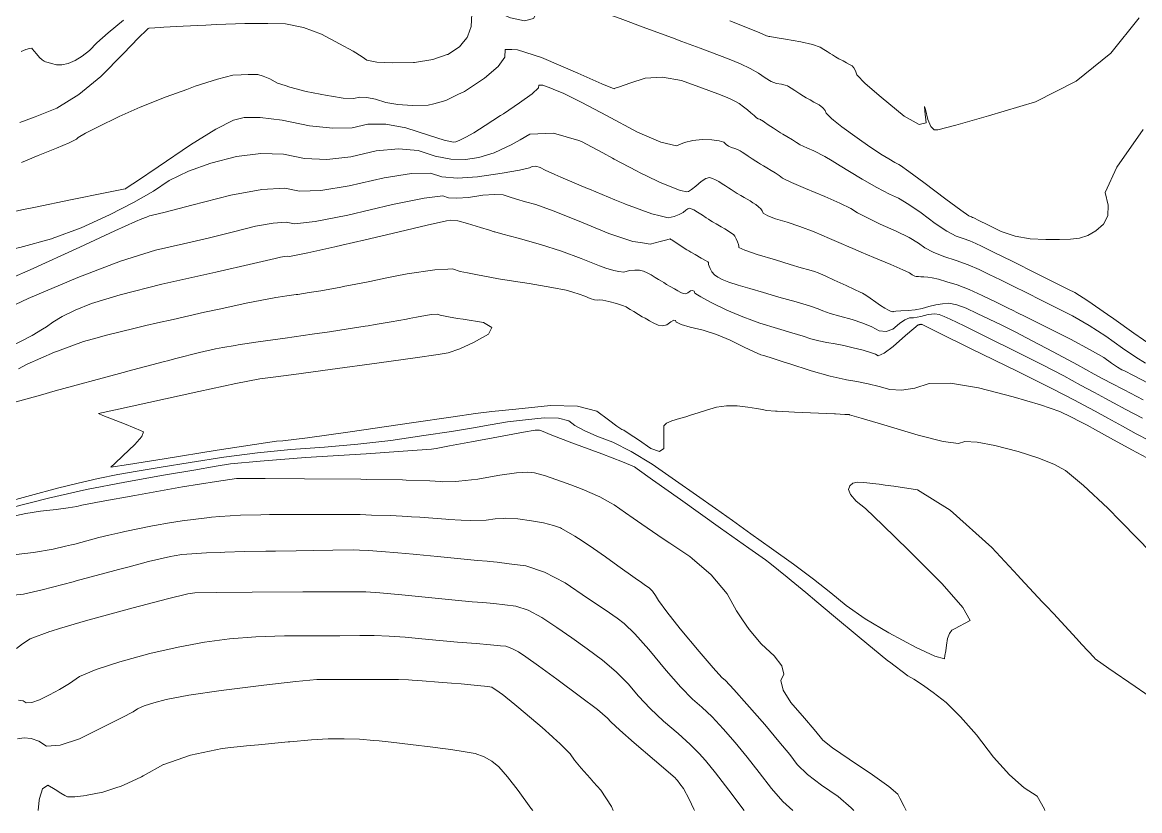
# Model space of a CAD drawing. Header units: inches. Extents: x 1337389 to 1347141, y 407035 to 414577.
# Drawn here: x 1339282 to 1339884, y 407035 to 407461 of the extents above; entities that cross this region are included whole.
import ezdxf

# ---------------------------------------------------------------- set-up
doc = ezdxf.new("R2010")
doc.units = ezdxf.units.IN
doc.header["$MEASUREMENT"] = 0
doc.layers.add('Topo', color=7, linetype='Continuous', lineweight=15, true_color=0x459900)

msp = doc.modelspace()

# ---------------------------------------------------------------- linework, layer by layer
at = {"layer": 'Topo'}
for p, q in [((1339380.872, 407459.0987, 1100), (1339376.5861, 407458.8847, 1100)), ((1339338.961, 407411.933, 1105), (1339334.1269, 407409.82, 1105)), ((1339594.803, 407390.134, 1115), (1339600.1338, 407387.2452, 1115)), ((1339341.4941, 407373.501, 1110), (1339337.933, 407371.0962, 1110)), ((1339601.3981, 407364.8142, 1120), (1339587.6429, 407370.5459, 1120)), ((1339288.881, 407360.9109, 1110), (1339282.4461, 407359.607, 1110)), ((1339482.9431, 407323.5521, 1135), (1339477.545, 407322.464, 1135)), ((1339460.8661, 407319.1508, 1135), (1339455.7351, 407318.1471, 1135)), ((1339430.0659, 407313.77, 1135), (1339429.546, 407313.695, 1135)), ((1339354.7861, 407298.3991, 1135), (1339348.4569, 407296.931, 1135)), ((1339341.3839, 407273.032, 1140), (1339358.4991, 407277.5811, 1140)), ((1339287.7269, 407258.3801, 1140), (1339291.6621, 407259.494, 1140)), ((1339488.812, 407213.643, 1155), (1339486.866, 407213.7039, 1155)), ((1339747.1418, 407210.9168, 1145), (1339743.785, 407211.3749, 1145)), ((1339439.7871, 407195.123, 1160), (1339436.0551, 407195.125, 1160)), ((1339361.227, 407190.5091, 1160), (1339353.1862, 407189.1011, 1160)), ((1339491.682, 407193.834, 1160), (1339489.6909, 407193.9442, 1160)), ((1339334.974, 407185.363, 1160), (1339328.4649, 407183.8349, 1160)), ((1339308.294, 407178.633, 1160), (1339305.0608, 407177.8949, 1160)), ((1339388.8562, 407174.619, 1165), (1339391.1081, 407174.6912, 1165)), ((1339413.2151, 407175.2169, 1165), (1339418.3381, 407175.3008, 1165)), ((1339332.9921, 407165.2229, 1165), (1339338.7521, 407166.7238, 1165)), ((1339338.7521, 407166.7238, 1165), (1339346.586, 407168.764, 1165)), ((1339310.8081, 407159.202, 1165), (1339312.883, 407159.7661, 1165)), ((1339696.343, 407159.5122, 1150), (1339704.31, 407152.8949, 1150)), ((1339820.1449, 407160.554, 1145), (1339818.712, 407162.0942, 1145)), ((1339837.7979, 407141.586, 1145), (1339834.1409, 407145.5181, 1145)), ((1339538.9561, 407099.222, 1180), (1339539.776, 407098.6609, 1180)), ((1339567.779, 407075.0759, 1180), (1339570.4771, 407072.6411, 1180)), ((1339394.2841, 407069.345, 1185), (1339402.7569, 407070.2192, 1185)), ((1339643.881, 407036.043, 1175), (1339644.2309, 407035.2906, 1175))]:
    msp.add_line(p, q, dxfattribs=at)
for points, elevation in [([(1339632.3871, 407452.157), (1339618.0849, 407457.4311), (1339604.1291, 407462.5769), (1339595.648, 407465.7029), (1339592.6431, 407466.8101), (1339589.868, 407467.807), (1339587.3228, 407468.6931), (1339585.009, 407469.4679), (1339582.5391, 407469.927), (1339579.914, 407470.07), (1339577.1348, 407469.8969), (1339573.9038, 407469.9111), (1339570.2227, 407470.1121), (1339566.0901, 407470.501), (1339562.601, 407469.3891), (1339559.758, 407466.7771), (1339557.5591, 407462.6661), (1339552.653, 407461.416), (1339545.0399, 407463.03), (1339534.72, 407467.506), (1339527.7651, 407468.221), (1339524.1759, 407465.1741), (1339523.952, 407458.367), (1339522.0559, 407453.31)], 1100), ([(1339336.4229, 407461.704), (1339328.1091, 407454.857), (1339321.9909, 407449.429), (1339318.07, 407445.4191), (1339314.1929, 407442.238), (1339310.3601, 407439.884), (1339306.57, 407438.358), (1339303.1938, 407437.595), (1339300.2322, 407437.595), (1339297.684, 407438.358), (1339295.73, 407438.9372), (1339294.3711, 407439.3328), (1339293.6079, 407439.5458), (1339292.5471, 407440.3231), (1339291.19, 407441.665), (1339289.5369, 407443.571), (1339288.2739, 407445.02), (1339287.402, 407446.01), (1339286.921, 407446.5429), (1339285.7269, 407446.5102), (1339283.8201, 407445.9111), (1339281.2, 407444.747)], 1095), ([(1339403.5059, 407459.9089), (1339401.9, 407459.894), (1339386.6431, 407459.3869), (1339380.872, 407459.0987)], 1100), ([(1339492.8079, 407438.8759), (1339481.6783, 407438.6409), (1339473.059, 407439.08), (1339467.533, 407440.2061), (1339465.099, 407442.02), (1339460.2251, 407444.9629), (1339452.9108, 407449.036), (1339443.1569, 407454.239), (1339433.4711, 407457.8019), (1339423.8529, 407459.7239), (1339414.303, 407460.007), (1339403.5059, 407459.9089)], 1100), ([(1339884.1421, 407462.9361), (1339868.8158, 407443.9932), (1339850.1571, 407428.8769), (1339828.1641, 407417.589), (1339802.839, 407410.1289), (1339785.2801, 407405.149), (1339775.488, 407402.6499), (1339773.4629, 407402.6298), (1339771.6931, 407404.449), (1339770.178, 407408.106), (1339768.9191, 407413.6022), (1339768.331, 407415.1329), (1339768.4139, 407412.701), (1339769.1679, 407406.3041), (1339765.503, 407405.4081), (1339757.4179, 407410.0109), (1339744.9139, 407420.114), (1339736.3668, 407427.5341), (1339731.778, 407432.2701), (1339731.1471, 407434.322), (1339730.293, 407435.9281), (1339729.218, 407437.088), (1339727.9209, 407437.802), (1339726.3181, 407438.6781), (1339724.4092, 407439.7159), (1339722.1947, 407440.916), (1339720.284, 407441.9981), (1339718.6759, 407442.96), (1339717.3709, 407443.804), (1339715.8221, 407444.7991), (1339714.0281, 407445.9459), (1339711.99, 407447.2462), (1339707.8779, 407448.587), (1339701.6918, 407449.97), (1339693.4331, 407451.3951), (1339687.858, 407452.358), (1339684.9669, 407452.8589), (1339684.7611, 407452.8991), (1339684.3909, 407452.9959), (1339683.8582, 407453.149), (1339683.1611, 407453.3599), (1339679.5241, 407454.813), (1339672.9449, 407457.5088), (1339663.4251, 407461.4479)], 1095), ([(1339358.2201, 407457.939), (1339356.394, 407457.8431), (1339350.228, 407457.4621), (1339350.0339, 407457.343), (1339349.7501, 407457.1421), (1339349.378, 407456.86), (1339348.915, 407456.4969), (1339344.5771, 407452.1319), (1339336.3609, 407443.7671), (1339324.2691, 407431.402), (1339312.312, 407421.589), (1339300.489, 407414.3299), (1339288.801, 407409.6251), (1339280.5991, 407406.6099)], 1100), ([(1339376.5861, 407458.8847), (1339368.5329, 407458.4839), (1339358.2201, 407457.939)], 1100), ([(1339522.0559, 407453.31), (1339521.7329, 407452.448), (1339519.6939, 407450.0135)], 1100), ([(1339519.6939, 407450.0135), (1339517.5189, 407447.4181), (1339511.3101, 407443.277), (1339511.0061, 407443.169)], 1100), ([(1339647.419, 407446.5539), (1339637.5161, 407450.2659), (1339632.3871, 407452.157)], 1100), ([(1339511.0061, 407443.169), (1339503.2671, 407440.4339), (1339493.389, 407438.888), (1339492.8079, 407438.8759)], 1100), ([(1339545.836, 407445.8481), (1339542.229, 407445.9), (1339542.0949, 407441.8141), (1339538.395, 407436.6831), (1339531.13, 407430.5048), (1339525.601, 407426.8171)], 1105), ([(1339718.4589, 407385.7931), (1339714.5109, 407388.0961), (1339708.639, 407391.2331), (1339705.285, 407392.6118), (1339702.8418, 407393.683), (1339701.311, 407394.4441), (1339700.691, 407394.8959), (1339699.2698, 407395.8), (1339697.0481, 407397.1569), (1339694.026, 407398.9661), (1339691.8768, 407400.2492), (1339690.601, 407401.0062), (1339690.1991, 407401.237), (1339688.968, 407402.0381), (1339686.909, 407403.4079), (1339684.022, 407405.3478), (1339681.96, 407406.73), (1339680.7229, 407407.554), (1339680.3111, 407407.82), (1339679.8269, 407408.06), (1339679.2729, 407408.275), (1339678.6481, 407408.4629), (1339677.685, 407409.112), (1339676.3841, 407410.2191), (1339674.746, 407411.786), (1339672.8521, 407413.3882), (1339670.702, 407415.0259), (1339668.298, 407416.6999), (1339666.039, 407418.087), (1339663.926, 407419.187), (1339661.9579, 407420.0011), (1339656.8761, 407421.9341), (1339648.6789, 407424.9859), (1339637.3682, 407429.1568), (1339627.0441, 407431.0019), (1339617.7081, 407430.523), (1339609.36, 407427.7179), (1339603.777, 407425.8151), (1339600.959, 407424.8142), (1339600.906, 407424.7161), (1339594.3729, 407427.4702), (1339581.3571, 407433.074), (1339561.8608, 407441.5299), (1339548.818, 407445.805), (1339545.836, 407445.8481)], 1105), ([(1339719.3029, 407407.7561), (1339718.238, 407408.598), (1339715.223, 407411.5359), (1339714.774, 407412.9958), (1339713.5391, 407414.483), (1339711.5201, 407415.9991), (1339708.7151, 407417.5419), (1339706.612, 407418.697), (1339705.2098, 407419.465), (1339704.509, 407419.8448), (1339703.1361, 407420.6841), (1339701.088, 407421.983), (1339698.3671, 407423.742), (1339696.348, 407425.046), (1339695.031, 407425.894), (1339694.4149, 407426.2862), (1339693.1342, 407426.698), (1339691.1859, 407427.1298), (1339688.5709, 407427.581), (1339685.621, 407428.7219), (1339682.335, 407430.5529), (1339678.7131, 407433.0728), (1339674.2819, 407435.5881), (1339669.0429, 407438.097), (1339662.9959, 407440.5991), (1339652.4871, 407444.6549), (1339647.419, 407446.5539)], 1100), ([(1339423.518, 407426.427), (1339419.5289, 407427.7991), (1339415.3291, 407430.0401), (1339411.7771, 407431.5551), (1339408.8741, 407432.3469), (1339406.62, 407432.4129), (1339403.6151, 407432.383), (1339399.86, 407432.2561), (1339395.355, 407432.031), (1339387.102, 407429.961), (1339375.0999, 407426.0459), (1339370.6341, 407424.4121)], 1105), ([(1339370.6341, 407424.4121), (1339359.3501, 407420.2849), (1339345.438, 407414.765), (1339338.961, 407411.933)], 1105), ([(1339448.5371, 407420.6548), (1339446.2321, 407420.999), (1339434.9811, 407423.2789), (1339426.0791, 407425.5461), (1339423.518, 407426.427)], 1105), ([(1339525.601, 407426.8171), (1339520.3001, 407423.2818), (1339516.717, 407421.5571)], 1105), ([(1339569.422, 407424.0462), (1339566.9131, 407425.134), (1339562.508, 407426.5841), (1339560.2828, 407426.626), (1339560.2381, 407425.2622), (1339556.7939, 407422.076), (1339549.952, 407417.0681), (1339541.2622, 407411.272)], 1110), ([(1339696.617, 407374.1341), (1339696.5361, 407374.1699), (1339691.7892, 407376.5289), (1339689.867, 407377.929), (1339687.8238, 407379.3181), (1339685.6619, 407380.6962), (1339683.3789, 407382.062), (1339681.473, 407383.1939), (1339679.945, 407384.09), (1339678.793, 407384.7508), (1339677.3021, 407385.6771), (1339675.4709, 407386.8701), (1339673.3011, 407388.3279), (1339671.4748, 407389.545), (1339669.9929, 407390.5209), (1339668.854, 407391.2561), (1339667.5189, 407391.9199), (1339665.9872, 407392.5131), (1339664.2602, 407393.034), (1339662.7111, 407393.7621), (1339661.34, 407394.6959), (1339660.1469, 407395.836), (1339657.5949, 407396.66), (1339653.6839, 407397.168), (1339648.4129, 407397.3599), (1339643.463, 407396.8991), (1339638.836, 407395.786), (1339634.53, 407394.022), (1339626.0879, 407395.8641), (1339613.5099, 407401.312), (1339596.7968, 407410.367), (1339583.4591, 407417.3561), (1339573.4979, 407422.2779), (1339569.422, 407424.0462)], 1110), ([(1339503.7153, 407416.6721), (1339500.7391, 407415.8741), (1339492.009, 407415.6901), (1339484.363, 407416.168), (1339477.801, 407417.3079), (1339472.3242, 407419.111), (1339467.6319, 407420.0689), (1339463.7251, 407420.182), (1339460.6049, 407419.4498), (1339454.774, 407419.723), (1339448.5371, 407420.6548)], 1105), ([(1339516.717, 407421.5571), (1339510.1692, 407418.4049), (1339503.7153, 407416.6721)], 1105), ([(1339541.2622, 407411.272), (1339539.7121, 407410.2379), (1339531.4739, 407404.8861), (1339525.239, 407401.01), (1339521.0068, 407398.6119), (1339517.7711, 407396.951), (1339515.53, 407396.0269), (1339514.2851, 407395.84), (1339509.4011, 407397.0499), (1339500.8781, 407399.657), (1339488.7159, 407403.6589), (1339477.813, 407405.673), (1339468.168, 407405.6961), (1339459.7809, 407403.731), (1339449.271, 407403.4171), (1339436.6401, 407404.755), (1339421.886, 407407.7441), (1339410.156, 407409.2539), (1339401.448, 407409.2839), (1339395.7642, 407407.8349), (1339386.1379, 407402.9179), (1339372.5709, 407394.5318), (1339355.0631, 407382.6791), (1339343.3759, 407374.772), (1339341.4941, 407373.501)], 1110), ([(1339334.1269, 407409.82), (1339333.3639, 407409.4861), (1339323.128, 407404.447), (1339316.0049, 407400.7829)], 1105), ([(1339744.815, 407389.5261), (1339744.596, 407389.6599), (1339738.8931, 407393.4459), (1339731.968, 407398.2861), (1339723.8201, 407404.181), (1339719.3029, 407407.7561)], 1100), ([(1339316.0049, 407400.7829), (1339311.9959, 407398.493), (1339311.1009, 407397.578), (1339307.199, 407395.637), (1339300.2911, 407392.6711), (1339290.3771, 407388.679), (1339281.3319, 407384.929)], 1105), ([(1339550.271, 407397.1743), (1339555.5468, 407400.1638), (1339568.201, 407400.8021), (1339581.9441, 407396.7509)], 1115), ([(1339886.2311, 407402.7919), (1339872.077, 407382.3719), (1339865.7962, 407368.757), (1339867.3851, 407361.9452), (1339867.0761, 407356.2289), (1339864.8672, 407351.6098), (1339860.759, 407348.087), (1339856.4249, 407345.5828), (1339851.8651, 407344.0999), (1339847.0789, 407343.6361), (1339841.0552, 407343.4351), (1339833.792, 407343.497), (1339825.2921, 407343.8222), (1339817.249, 407345.222), (1339809.6651, 407347.6958), (1339802.5401, 407351.245), (1339797.5959, 407353.706), (1339794.8329, 407355.0789), (1339794.2519, 407355.364), (1339793.6241, 407355.6292), (1339792.95, 407355.8759), (1339792.228, 407356.1029), (1339787.8349, 407359.2147), (1339779.7698, 407365.211), (1339768.0331, 407374.092), (1339759.903, 407380.1491), (1339755.382, 407383.381), (1339754.4689, 407383.7891), (1339752.3668, 407384.9711), (1339749.076, 407386.9279), (1339744.815, 407389.5261)], 1100), ([(1339297.9459, 407344.001), (1339313.6279, 407349.7319), (1339328.8261, 407356.745), (1339341.7979, 407363.3422), (1339352.543, 407369.5239), (1339361.0608, 407375.2909), (1339371.3759, 407380.317), (1339383.489, 407384.605), (1339397.4001, 407388.1521), (1339410.4499, 407389.751), (1339422.6408, 407389.4028), (1339433.9719, 407387.1071), (1339446.078, 407386.6429), (1339458.957, 407388.011), (1339472.61, 407391.211), (1339484.746, 407392.3451), (1339495.3648, 407391.4151), (1339504.467, 407388.4191), (1339512.946, 407386.7829), (1339520.8021, 407386.506), (1339528.0341, 407387.5878), (1339536.236, 407390.226), (1339542.8329, 407393.242)], 1115), ([(1339542.8329, 407393.242), (1339545.407, 407394.418), (1339550.271, 407397.1743)], 1115), ([(1339581.9441, 407396.7509), (1339583.3679, 407396.3311), (1339594.803, 407390.134)], 1115), ([(1339600.1338, 407387.2452), (1339601.0492, 407386.7499), (1339613.0609, 407380.481)], 1115), ([(1339568.968, 407378.527), (1339563.7551, 407380.8368), (1339561.068, 407382.293), (1339558.763, 407382.972), (1339556.84, 407382.8749), (1339555.2991, 407382.0019), (1339549.8649, 407380.7601), (1339540.5389, 407379.1503), (1339527.319, 407377.1721), (1339516.4921, 407376.5158), (1339508.0571, 407377.182), (1339502.0139, 407379.1711), (1339491.6791, 407379.0179), (1339477.0521, 407376.725), (1339458.133, 407372.2911), (1339442.8841, 407369.8689), (1339431.305, 407369.459), (1339423.3963, 407371.062), (1339411.0779, 407370.3341), (1339394.351, 407367.275), (1339373.2161, 407361.885), (1339358.8529, 407358.23), (1339351.264, 407356.31), (1339350.4479, 407356.126), (1339348.7769, 407355.525), (1339346.2521, 407354.5081), (1339342.8711, 407353.075), (1339331.7169, 407348.0131), (1339312.7891, 407339.3211), (1339286.0869, 407327.0011), (1339266.1849, 407318.3612)], 1120), ([(1339734.7452, 407376.008), (1339733.8089, 407376.5512), (1339722.901, 407383.202), (1339718.4589, 407385.7931)], 1105), ([(1339581.9871, 407372.939), (1339572.265, 407377.066), (1339568.968, 407378.527)], 1120), ([(1339613.0609, 407380.481), (1339615.0741, 407379.4299), (1339618.4908, 407377.7631)], 1115), ([(1339618.4908, 407377.7631), (1339625.4441, 407374.3719), (1339632.1569, 407371.574), (1339636.2921, 407370.058)], 1115), ([(1339636.2921, 407370.058), (1339636.993, 407369.801), (1339639.9518, 407369.052), (1339641.0329, 407369.3269), (1339642.7201, 407370.3681), (1339645.013, 407372.1748), (1339647.9109, 407374.7479), (1339650.3681, 407376.3059), (1339652.383, 407376.8469), (1339653.9569, 407376.371), (1339655.628, 407375.6528), (1339657.3969, 407374.6919), (1339659.262, 407373.4879), (1339660.9899, 407372.3589), (1339662.581, 407371.307), (1339664.0341, 407370.3309), (1339665.6361, 407369.3168), (1339667.387, 407368.264), (1339669.288, 407367.1729), (1339671.0699, 407366.1379), (1339672.732, 407365.159), (1339674.2752, 407364.2351), (1339675.8091, 407363.252), (1339677.3319, 407362.209), (1339678.8449, 407361.106), (1339680.021, 407359.9712), (1339680.861, 407358.803), (1339681.364, 407357.6022), (1339683.7589, 407356.199), (1339688.0469, 407354.5931), (1339694.227, 407352.7839), (1339701.1291, 407350.406), (1339708.7529, 407347.4599), (1339717.0991, 407343.9439), (1339723.3579, 407341.278), (1339727.53, 407339.4598), (1339729.616, 407338.492), (1339734.093, 407336.5672), (1339740.9631, 407333.6871), (1339750.2249, 407329.8509), (1339756.648, 407327.1077), (1339760.2319, 407325.4569), (1339760.977, 407324.8991), (1339761.6899, 407324.423), (1339762.3701, 407324.029), (1339763.0159, 407323.7169), (1339763.896, 407323.497), (1339765.0079, 407323.3688), (1339766.3519, 407323.334), (1339768.0268, 407323.2121), (1339770.0339, 407323.005), (1339772.372, 407322.7111), (1339775.802, 407321.9249), (1339780.3241, 407320.6479), (1339785.938, 407318.88), (1339792.322, 407316.4081), (1339799.4739, 407313.2302), (1339807.3962, 407309.3479), (1339813.0921, 407306.5538), (1339816.562, 407304.8469), (1339817.8061, 407304.2271), (1339823.2907, 407301.479), (1339833.0172, 407296.6029), (1339846.9829, 407289.599), (1339857.6619, 407283.9539), (1339865.0539, 407279.6669), (1339869.159, 407276.7381), (1339872.381, 407274.5638), (1339874.7211, 407273.1452), (1339876.1799, 407272.48), (1339880.9321, 407270.091), (1339888.98, 407265.9779)], 1115), ([(1339870.3161, 407300.5399), (1339866.9739, 407302.924), (1339856.3741, 407310.2439), (1339849.351, 407314.7679), (1339845.904, 407316.496), (1339839.1172, 407319.8852), (1339828.9879, 407324.9339), (1339815.518, 407331.643), (1339805.5292, 407336.6102), (1339799.0211, 407339.836), (1339795.9931, 407341.3189), (1339792.721, 407342.7029), (1339789.204, 407343.987), (1339785.4431, 407345.172), (1339780.4149, 407347.8689), (1339774.1209, 407352.0781), (1339766.56, 407357.799), (1339759.9319, 407362.322), (1339754.2379, 407365.6469), (1339749.4768, 407367.773), (1339742.6671, 407371.4078), (1339734.7452, 407376.008)], 1105), ([(1339337.933, 407371.0962), (1339337.5119, 407370.811), (1339337.47, 407370.7961), (1339337.436, 407370.7831), (1339337.4024, 407370.7679), (1339337.3654, 407370.75), (1339337.3319, 407370.7348), (1339327.4781, 407368.7351), (1339307.7949, 407364.744), (1339288.881, 407360.9109)], 1110), ([(1339587.6429, 407370.5459), (1339586.5979, 407370.9809), (1339581.9871, 407372.939)], 1120), ([(1339734.382, 407356.705), (1339732.2161, 407357.835), (1339728.555, 407360.0671), (1339722.6498, 407362.9809), (1339714.5002, 407366.576), (1339704.1059, 407370.8519), (1339696.617, 407374.1341)], 1110), ([(1339264.7381, 407302.054), (1339285.0131, 407311.521), (1339311.882, 407322.9122), (1339334.7889, 407331.635), (1339353.7341, 407337.6881), (1339368.7151, 407341.0729), (1339382.699, 407344.3481), (1339395.6859, 407347.5149), (1339407.6749, 407350.5721), (1339417.1631, 407352.308), (1339424.151, 407352.721), (1339428.637, 407351.8119), (1339439.69, 407353.095), (1339457.309, 407356.5709), (1339481.494, 407362.2401), (1339498.613, 407365.6909), (1339508.663, 407366.9261), (1339511.6459, 407365.9442), (1339516.2219, 407365.6772), (1339522.389, 407366.124), (1339530.1489, 407367.2851), (1339536.3929, 407367.7159), (1339541.1222, 407367.415), (1339544.3341, 407366.3839), (1339548.35, 407365.174), (1339553.1689, 407363.7851), (1339558.7909, 407362.217), (1339568.1539, 407358.8319), (1339581.259, 407353.6289), (1339595.8861, 407347.5342)], 1125), ([(1339607.0559, 407362.4709), (1339606.754, 407362.5821), (1339601.3981, 407364.8142)], 1120), ([(1339282.4461, 407359.607), (1339278.2809, 407358.763), (1339277.003, 407358.4389)], 1110), ([(1339625.8591, 407356.0971), (1339621.2738, 407357.258), (1339607.0559, 407362.4709)], 1120), ([(1339886.2249, 407256.973), (1339876.0389, 407262.231), (1339869.027, 407265.858), (1339865.1882, 407267.855), (1339864.523, 407268.2209), (1339859.702, 407270.845), (1339850.727, 407275.7278), (1339837.597, 407282.8682), (1339826.429, 407288.8179), (1339817.2221, 407293.5749), (1339809.976, 407297.1421), (1339803.1631, 407300.469), (1339796.7841, 407303.559), (1339790.838, 407306.411), (1339785.716, 407308.2179), (1339781.416, 407308.981), (1339777.9399, 407308.7009), (1339774.376, 407308.149), (1339770.7241, 407307.328), (1339766.986, 407306.236), (1339763.2159, 407305.4768), (1339759.416, 407305.0519), (1339755.5841, 407304.96), (1339752.94, 407304.8211), (1339751.485, 407304.635), (1339751.218, 407304.402), (1339750.3661, 407304.6129), (1339748.9269, 407305.2679), (1339746.9031, 407306.3671), (1339744.5891, 407307.8201), (1339741.9871, 407309.6299), (1339739.0951, 407311.794), (1339736.7319, 407313.4168), (1339734.8969, 407314.4999), (1339733.591, 407315.041), (1339730.62, 407316.3771), (1339725.985, 407318.507), (1339719.6849, 407321.4331), (1339715.094, 407323.549), (1339712.209, 407324.855), (1339711.0321, 407325.3499), (1339708.919, 407326.0691), (1339705.8718, 407327.0116), (1339701.888, 407328.1778), (1339695.935, 407329.9579), (1339688.0101, 407332.353), (1339678.116, 407335.3621), (1339671.5179, 407337.5948), (1339668.2189, 407339.0531), (1339668.2171, 407339.7341), (1339667.976, 407340.7611), (1339667.496, 407342.134), (1339666.7772, 407343.852), (1339666.0339, 407345.189), (1339665.2692, 407346.1451), (1339664.481, 407346.7191), (1339663.688, 407347.262), (1339662.8889, 407347.774), (1339662.0849, 407348.255), (1339660.6659, 407349.083), (1339658.632, 407350.2569), (1339655.9821, 407351.7781), (1339653.9699, 407352.9558), (1339652.596, 407353.793), (1339651.86, 407354.287), (1339650.506, 407355.1739), (1339648.532, 407356.455), (1339645.94, 407358.1281), (1339643.9502, 407359.3228), (1339642.5621, 407360.039), (1339641.7769, 407360.276), (1339640.771, 407360.006), (1339639.5451, 407359.2289), (1339638.0979, 407357.9451), (1339636.052, 407356.8132), (1339633.4051, 407355.8349), (1339630.1581, 407355.0091), (1339625.8591, 407356.0971)], 1120), ([(1339596.456, 407328.029), (1339593.1131, 407329.1121), (1339583.2342, 407333.2281), (1339572.6191, 407337.096), (1339561.269, 407340.715), (1339549.182, 407344.086), (1339540.99, 407346.355), (1339536.693, 407347.5211), (1339536.2922, 407347.585), (1339533.7039, 407348.3721), (1339528.9311, 407349.8829), (1339521.971, 407352.1181), (1339516.6019, 407353.4608), (1339512.823, 407353.9111), (1339510.634, 407353.47), (1339500.1291, 407351.056), (1339481.3077, 407346.669), (1339466.763, 407343.2599)], 1130), ([(1339887.5432, 407276.7718), (1339882.3309, 407279.9329), (1339875.1549, 407284.774), (1339866.014, 407291.2951), (1339857.0179, 407297.099), (1339848.167, 407302.1829), (1339839.461, 407306.55), (1339831.2042, 407310.6818), (1339823.3969, 407314.5799), (1339816.04, 407318.2449), (1339809.31, 407321.5821), (1339803.2079, 407324.5919), (1339797.7329, 407327.275), (1339791.817, 407329.777), (1339785.4579, 407332.0991), (1339778.6581, 407334.241), (1339772.9962, 407336.5231), (1339768.472, 407338.944), (1339765.086, 407341.506), (1339759.9601, 407344.4959), (1339753.0929, 407347.913), (1339744.4849, 407351.7581), (1339737.526, 407355.0651), (1339734.382, 407356.705)], 1110), ([(1339595.8861, 407347.5342), (1339598.1052, 407346.6089), (1339611.134, 407342.386), (1339615.148, 407341.7649)], 1125), ([(1339269.3839, 407336.8331), (1339280.494, 407339.0852), (1339297.5171, 407343.8449), (1339297.9459, 407344.001)], 1115), ([(1339450.3501, 407339.446), (1339435.7238, 407336.14), (1339425.9691, 407334.164), (1339424.905, 407334.3789), (1339423.2489, 407334.2819), (1339420.9991, 407333.8701), (1339418.156, 407333.1452), (1339406.5449, 407330.467), (1339386.166, 407325.8361), (1339357.0189, 407319.2511), (1339334.665, 407313.622), (1339319.1031, 407308.9491), (1339310.335, 407305.231), (1339303.377, 407301.8708), (1339298.228, 407298.8681), (1339294.89, 407296.222), (1339292.7949, 407295.0049)], 1130), ([(1339466.763, 407343.2599), (1339454.1698, 407340.309), (1339450.3501, 407339.446)], 1130), ([(1339615.148, 407341.7649), (1339620.3469, 407340.9611), (1339625.7428, 407342.334), (1339629.343, 407343.2478), (1339631.1511, 407343.7029), (1339631.3018, 407343.6091), (1339631.5888, 407343.4272), (1339632.0149, 407343.155), (1339633.263, 407342.3508), (1339635.3339, 407341.0151), (1339638.228, 407339.1473), (1339640.163, 407337.897), (1339641.1489, 407337.2604), (1339642.3041, 407336.595), (1339644.576, 407335.2909), (1339647.975, 407333.341), (1339650.2621, 407332.0269), (1339651.4381, 407331.3522), (1339651.5029, 407331.3129), (1339651.5669, 407331.2719), (1339651.6302, 407331.229), (1339651.6931, 407331.1829), (1339651.754, 407331.1061), (1339651.814, 407330.9991), (1339651.8709, 407330.862), (1339651.9097, 407330.6441), (1339651.9299, 407330.345), (1339651.9309, 407329.965), (1339652.225, 407329.107), (1339652.811, 407327.7699), (1339653.6899, 407325.9541), (1339655.0479, 407324.3651), (1339656.8872, 407323.0019), (1339659.2048, 407321.8663), (1339662.859, 407320.4701), (1339667.848, 407318.813), (1339674.172, 407316.8963), (1339681.502, 407314.751), (1339689.8389, 407312.3789), (1339699.1822, 407309.779), (1339706.2379, 407307.662), (1339711.007, 407306.0271), (1339713.4889, 407304.8741), (1339717.376, 407303.519), (1339722.6692, 407301.96), (1339729.3661, 407300.1979), (1339735.1392, 407298.314), (1339739.987, 407296.308), (1339743.911, 407294.1781), (1339747.685, 407293.7689), (1339751.307, 407295.0789), (1339754.7789, 407298.108), (1339757.77, 407300.1439), (1339760.2791, 407301.186), (1339762.3071, 407301.2349), (1339764.318, 407301.46), (1339766.3129, 407301.8611), (1339768.292, 407302.4389), (1339770.2239, 407302.8738), (1339772.1101, 407303.165), (1339773.949, 407303.3139), (1339776.225, 407302.91), (1339778.936, 407301.9541), (1339782.0821, 407300.4449), (1339789.6279, 407296.757), (1339801.5729, 407290.8921), (1339817.9169, 407282.847), (1339831.852, 407275.832), (1339843.3779, 407269.844), (1339852.4959, 407264.886), (1339859.9949, 407260.799), (1339865.877, 407257.5829), (1339870.1399, 407255.238), (1339876.8149, 407251.6969), (1339885.9011, 407246.9589)], 1125), ([(1339511.211, 407327.455), (1339504.2828, 407327.121), (1339489.396, 407324.852), (1339482.9431, 407323.5521)], 1135), ([(1339521.9499, 407325.393), (1339518.024, 407326.2332), (1339513.826, 407327.581), (1339511.211, 407327.455)], 1135), ([(1339603.522, 407326.2081), (1339600.7529, 407326.6361), (1339596.456, 407328.029)], 1130), ([(1339645.874, 407313.64), (1339644.544, 407314.524), (1339644.0258, 407315.593), (1339643.2241, 407315.9639), (1339642.135, 407315.6391), (1339640.7601, 407314.6179), (1339639.435, 407314.1541), (1339638.1582, 407314.249), (1339636.931, 407314.9021), (1339635.36, 407315.76), (1339633.4469, 407316.8251), (1339631.1891, 407318.0941), (1339629.2691, 407319.1931), (1339627.6841, 407320.1211), (1339626.437, 407320.8771), (1339624.9019, 407321.8309), (1339623.0777, 407322.9841), (1339620.9658, 407324.3342), (1339618.8512, 407325.426), (1339616.7308, 407326.26), (1339614.6079, 407326.834), (1339612.137, 407326.9499), (1339609.32, 407326.6051), (1339606.1561, 407325.7997), (1339603.522, 407326.2081)], 1130), ([(1339477.545, 407322.464), (1339469.165, 407320.7759), (1339460.8661, 407319.1508)], 1135), ([(1339546.6591, 407320.994), (1339538.6859, 407322.2631), (1339526.3109, 407324.46), (1339521.9499, 407325.393)], 1135), ([(1339634.9873, 407298.584), (1339634.4749, 407298.8192), (1339634.134, 407299.739), (1339633.173, 407299.808), (1339631.594, 407299.0259), (1339629.397, 407297.3929), (1339627.0739, 407296.7601), (1339624.627, 407297.1269), (1339622.0561, 407298.495), (1339620.031, 407299.5819), (1339618.5511, 407300.3879), (1339617.6179, 407300.9139), (1339616.153, 407301.7749), (1339614.1561, 407302.9709), (1339611.6281, 407304.504), (1339609.6589, 407305.707), (1339608.2491, 407306.5811), (1339607.3979, 407307.125), (1339605.4171, 407307.8709), (1339602.3072, 407308.817), (1339598.068, 407309.9651), (1339594.931, 407310.6509), (1339592.8971, 407310.876), (1339591.9639, 407310.6381), (1339590.3723, 407310.8851), (1339588.1211, 407311.614), (1339585.21, 407312.8269), (1339582.082, 407313.9668), (1339578.7371, 407315.0339), (1339575.175, 407316.0268), (1339567.3129, 407317.5629), (1339555.1502, 407319.6419), (1339546.6591, 407320.994)], 1135), ([(1339436.606, 407314.752), (1339436.553, 407314.7443), (1339430.465, 407313.8271), (1339430.0659, 407313.77)], 1135), ([(1339455.7351, 407318.1471), (1339453.6141, 407317.7318), (1339442.7441, 407315.722), (1339436.606, 407314.752)], 1135), ([(1339403.4529, 407309.17), (1339387.9199, 407305.855), (1339380.1741, 407304.13)], 1135), ([(1339419.731, 407312.3269), (1339418.5967, 407312.1731), (1339406.4109, 407309.801), (1339403.4529, 407309.17)], 1135), ([(1339429.546, 407313.695), (1339424.4801, 407312.9701), (1339419.731, 407312.3269)], 1135), ([(1339675.154, 407299.9231), (1339670.398, 407301.6352), (1339661.6788, 407305.313), (1339653.3699, 407309.384), (1339647.6581, 407312.4552), (1339645.874, 407313.64)], 1130), ([(1339380.1741, 407304.13), (1339363.125, 407300.3343), (1339354.7861, 407298.3991)], 1135), ([(1339494.3911, 407301.5209), (1339497.3141, 407302.1099), (1339502.412, 407302.8859), (1339505.6799, 407303.0441), (1339507.1182, 407302.5821), (1339511.7241, 407301.694), (1339516.5681, 407300.8741)], 1140), ([(1339348.4569, 407296.931), (1339342.673, 407295.5888), (1339326.5641, 407291.6219), (1339322.2039, 407290.44)], 1135), ([(1339516.5681, 407300.8741), (1339519.4982, 407300.3779), (1339530.44, 407298.636), (1339535.016, 407295.9591), (1339533.2281, 407292.347), (1339525.0729, 407287.799), (1339517.8399, 407284.468), (1339511.528, 407282.3508), (1339506.1371, 407281.451), (1339493.7328, 407279.6471), (1339474.3182, 407276.9391), (1339447.891, 407273.3289), (1339428.3468, 407270.6619), (1339415.6859, 407268.941), (1339409.908, 407268.1631), (1339397.0471, 407265.6661), (1339377.101, 407261.448), (1339350.0721, 407255.5111), (1339332.0361, 407251.5497), (1339322.9929, 407249.565), (1339322.9431, 407249.5559), (1339322.9051, 407249.546), (1339322.8711, 407249.5241), (1339322.9051, 407249.495), (1339322.9609, 407249.4768), (1339325.3121, 407248.5389), (1339329.9563, 407246.6811), (1339336.894, 407243.902), (1339342.0849, 407241.8071), (1339345.5298, 407240.394), (1339347.228, 407239.664), (1339346.2149, 407237.1431), (1339342.4892, 407232.83), (1339336.052, 407226.7248), (1339331.7489, 407222.6429), (1339329.5801, 407220.5819), (1339329.5439, 407220.5419), (1339329.5264, 407220.504), (1339329.5779, 407220.5059), (1339329.6207, 407220.5183), (1339339.1839, 407222.058), (1339358.262, 407225.1259), (1339386.878, 407229.7268), (1339407.0941, 407232.8699), (1339418.91, 407234.5531), (1339422.3261, 407234.7779), (1339435.5942, 407236.502), (1339458.7139, 407239.7269), (1339491.6858, 407244.4528), (1339514.172, 407247.698), (1339526.173, 407249.461), (1339527.6889, 407249.7439), (1339534.944, 407250.5611), (1339547.936, 407251.912), (1339566.667, 407253.7979), (1339581.227, 407253.4541), (1339591.6171, 407250.8791), (1339597.836, 407246.0748), (1339602.3351, 407242.7401), (1339605.1139, 407240.8751), (1339606.1729, 407240.4791), (1339609.1458, 407238.6388), (1339614.0329, 407235.3548), (1339620.8341, 407230.6263), (1339625.3891, 407229.0649), (1339627.698, 407230.6708), (1339627.7609, 407235.446), (1339627.807, 407239.0852), (1339627.8349, 407241.587), (1339627.8458, 407242.9541), (1339629.252, 407244.2813), (1339632.055, 407245.566), (1339636.253, 407246.8119), (1339639.6209, 407247.8159), (1339642.1582, 407248.577), (1339643.8651, 407249.097), (1339646.7621, 407249.996), (1339650.8501, 407251.274), (1339656.13, 407252.9319), (1339661.5969, 407253.76), (1339667.2531, 407253.7591), (1339673.096, 407252.9281), (1339677.6909, 407252.2278), (1339681.0382, 407251.6579), (1339683.135, 407251.219), (1339687.9419, 407250.818)], 1140), ([(1339447.508, 407293.6819), (1339453.113, 407294.5261), (1339466.7652, 407296.682)], 1140), ([(1339466.7652, 407296.682), (1339468.286, 407296.922), (1339472.06, 407297.5482)], 1140), ([(1339472.06, 407297.5482), (1339480.71, 407298.984), (1339488.9539, 407300.458)], 1140), ([(1339488.9539, 407300.458), (1339490.3859, 407300.7139), (1339494.3911, 407301.5209)], 1140), ([(1339666.3481, 407287.6839), (1339663.528, 407289.0661), (1339656.192, 407292.079), (1339648.9831, 407294.4481), (1339641.8999, 407296.1731), (1339637.064, 407297.6301), (1339634.9873, 407298.584)], 1135), ([(1339889.39, 407234.976), (1339882.4781, 407238.6319), (1339875.092, 407242.6222), (1339867.231, 407246.945), (1339860.288, 407250.752), (1339854.2642, 407254.0439), (1339849.1589, 407256.821), (1339837.275, 407262.8462), (1339818.612, 407272.119), (1339793.169, 407284.642), (1339776.0919, 407293.045), (1339767.38, 407297.33), (1339767.0331, 407297.4971), (1339766.7342, 407297.6021), (1339766.483, 407297.6469), (1339766.2799, 407297.6301), (1339766.0722, 407297.598), (1339765.8591, 407297.5501), (1339765.64, 407297.4861), (1339765.4199, 407297.4421), (1339765.1981, 407297.417), (1339764.9749, 407297.4119), (1339762.5999, 407295.466), (1339758.074, 407291.5809), (1339751.3962, 407285.7549), (1339746.4719, 407282.1269), (1339743.303, 407280.6972), (1339741.887, 407281.4659), (1339739.1739, 407282.4431), (1339735.1629, 407283.6301), (1339729.8561, 407285.0261), (1339724.843, 407286.1908), (1339720.125, 407287.1238), (1339715.702, 407287.825), (1339711.3448, 407288.7419), (1339707.054, 407289.8729), (1339702.8291, 407291.2199), (1339696.832, 407293.0811), (1339689.065, 407295.4581), (1339679.5259, 407298.3502), (1339675.154, 407299.9231)], 1130), ([(1339891.7141, 407285.5351), (1339891.581, 407285.6199), (1339881.1499, 407292.809), (1339870.3161, 407300.5399)], 1105), ([(1339292.7949, 407295.0049), (1339287.1131, 407291.7031), (1339274.899, 407285.3131), (1339273.9599, 407284.8468)], 1130), ([(1339416.9879, 407289.291), (1339423.5232, 407290.1771), (1339438.1919, 407292.2781), (1339447.508, 407293.6819)], 1140), ([(1339322.2039, 407290.44), (1339314.7971, 407288.4318), (1339300.788, 407283.2462), (1339299.217, 407282.5521)], 1135), ([(1339364.7141, 407279.1839), (1339377.4531, 407282.4321), (1339386.0691, 407284.3511), (1339390.0202, 407285.074)], 1140), ([(1339390.0202, 407285.074), (1339396.6199, 407286.281), (1339398.2899, 407286.5411)], 1140), ([(1339398.2899, 407286.5411), (1339409.1039, 407288.2229), (1339416.9879, 407289.291)], 1140), ([(1339693.243, 407277.1111), (1339686.6582, 407279.2031), (1339681.5939, 407280.8001), (1339680.0231, 407281.277), (1339676.488, 407282.813), (1339670.9902, 407285.4101), (1339666.3481, 407287.6839)], 1135), ([(1339299.217, 407282.5521), (1339284.5371, 407276.066), (1339279.7599, 407273.696)], 1135), ([(1339358.4991, 407277.5811), (1339360.179, 407278.027), (1339364.7141, 407279.1839)], 1140), ([(1339291.6621, 407259.494), (1339299.6612, 407261.7579), (1339334.2491, 407271.136), (1339341.3839, 407273.032)], 1140), ([(1339726.326, 407267.6921), (1339725.6031, 407267.8071), (1339717.394, 407269.7522), (1339707.2641, 407272.645), (1339695.2148, 407276.4838), (1339693.243, 407277.1111)], 1135), ([(1339888.1421, 407225.5673), (1339880.044, 407230.005), (1339868.585, 407236.307), (1339860.5808, 407240.7061), (1339856.0331, 407243.2021), (1339854.9399, 407243.7971), (1339852.1107, 407245.227), (1339847.5451, 407247.4929), (1339841.2419, 407250.5951), (1339830.7829, 407254.286), (1339816.1659, 407258.5669), (1339797.3919, 407263.4382), (1339782.274, 407265.841), (1339770.812, 407265.7779), (1339763.007, 407263.2469), (1339755.912, 407262.1268), (1339749.527, 407262.4148), (1339743.854, 407264.1139), (1339737.975, 407265.5791), (1339731.891, 407266.8098), (1339726.326, 407267.6921)], 1135), ([(1339275.3181, 407254.8679), (1339287.7269, 407258.3801)], 1140), ([(1339687.9419, 407250.818), (1339688.865, 407250.7411), (1339698.2259, 407250.2229), (1339711.219, 407249.6672), (1339719.745, 407249.299)], 1140), ([(1339719.745, 407249.299), (1339720.232, 407249.278), (1339725.267, 407249.0581), (1339726.3219, 407249.006), (1339727.0988, 407248.96), (1339727.5989, 407248.9202), (1339727.8221, 407248.8871), (1339734.112, 407247.0269), (1339746.4689, 407243.339), (1339764.8939, 407237.8241), (1339778.311, 407234.515), (1339786.721, 407233.4119), (1339790.1241, 407234.515), (1339796.6191, 407234.154), (1339806.2049, 407232.3289), (1339818.8841, 407229.0398), (1339829.47, 407225.6728), (1339837.965, 407222.2279), (1339844.3679, 407218.705), (1339854.0889, 407210.778), (1339867.127, 407198.4468), (1339873.8299, 407191.5889)], 1140), ([(1339728.3568, 407205.9201), (1339728.4199, 407205.77), (1339731.482, 407202.3291), (1339736.4511, 407198.2049), (1339745.8451, 407189.385), (1339759.667, 407175.87), (1339777.9148, 407157.6589), (1339789.0299, 407144.972), (1339793.0131, 407137.8089), (1339789.863, 407136.17), (1339787.1639, 407134.7668), (1339784.916, 407133.6008), (1339783.1198, 407132.671), (1339781.735, 407130.8491), (1339780.7601, 407128.1349), (1339780.1952, 407124.5299), (1339779.7211, 407121.506), (1339779.337, 407119.064), (1339779.042, 407117.203), (1339773.8901, 407118.613), (1339763.8789, 407123.2929), (1339749.011, 407131.2441), (1339736.3889, 407138.8119), (1339726.0139, 407145.997), (1339717.8849, 407152.799), (1339708.4669, 407160.1941), (1339697.758, 407168.1831), (1339685.759, 407176.7659), (1339674.743, 407184.6312), (1339664.711, 407191.7791), (1339655.6629, 407198.2092), (1339645.427, 407205.4191), (1339634.0041, 407213.408), (1339621.3939, 407222.1761), (1339610.1341, 407229.0881), (1339600.224, 407234.1419), (1339591.6639, 407237.3399), (1339584.852, 407240.3248), (1339579.7903, 407243.0979), (1339576.4769, 407245.658), (1339570.941, 407247.0291), (1339563.1829, 407247.213), (1339553.2041, 407246.208), (1339543.5359, 407244.9761), (1339534.181, 407243.517), (1339525.138, 407241.8309), (1339513.1871, 407239.858), (1339498.3281, 407237.598), (1339480.562, 407235.052), (1339462.7049, 407232.9601), (1339444.7571, 407231.3211), (1339426.717, 407230.1371), (1339408.6331, 407228.373), (1339390.504, 407226.0291), (1339372.3302, 407223.1071), (1339356.7519, 407220.553), (1339343.77, 407218.3691), (1339333.3839, 407216.554), (1339322.7669, 407214.419), (1339311.9188, 407211.9639), (1339300.8399, 407209.1899), (1339286.3219, 407205.354), (1339268.3662, 407200.458)], 1145), ([(1339275.51, 407198.7249), (1339295.9361, 407203.8401), (1339316.476, 407208.46), (1339337.13, 407212.585), (1339357.8971, 407216.2151), (1339374.3189, 407219.049), (1339386.397, 407221.088), (1339394.13, 407222.332), (1339410.173, 407223.8758), (1339434.525, 407225.7202), (1339467.1881, 407227.8651), (1339489.816, 407229.417), (1339502.4111, 407230.3759), (1339504.9711, 407230.743), (1339512.2019, 407232.018), (1339524.1019, 407234.2001), (1339540.673, 407237.29), (1339552.1292, 407239.391), (1339558.471, 407240.5042), (1339559.6999, 407240.628), (1339560.6549, 407240.6049), (1339561.337, 407240.436), (1339561.7449, 407240.1211), (1339567.37, 407237.9111), (1339578.213, 407233.8061), (1339594.2741, 407227.805), (1339605.4988, 407223.445), (1339611.8878, 407220.7261), (1339613.4401, 407219.6459), (1339621.7081, 407213.7859), (1339636.6921, 407203.145), (1339658.392, 407187.7241), (1339673.6761, 407176.8579), (1339682.5449, 407170.5481), (1339684.9979, 407168.7931), (1339694.2339, 407161.2639), (1339696.343, 407159.5122)], 1150), ([(1339467.4371, 407214.0162), (1339464.2959, 407214.0659), (1339434.037, 407214.324), (1339412.7979, 407214.4781), (1339400.5781, 407214.5291), (1339397.378, 407214.4771), (1339386.6231, 407212.932), (1339368.3131, 407209.894), (1339342.4479, 407205.3629), (1339324.3091, 407202.0989), (1339313.895, 407200.102), (1339311.2049, 407199.3721), (1339306.6052, 407198.5789), (1339300.093, 407197.7239), (1339291.6691, 407196.8059), (1339283.7151, 407195.5772), (1339276.2288, 407194.037)], 1155), ([(1339486.866, 407213.7039), (1339486.8209, 407213.7049), (1339467.4371, 407214.0162)], 1155), ([(1339507.401, 407212.7739), (1339501.611, 407213.2411), (1339488.812, 407213.643)], 1155), ([(1339515.533, 407212.927), (1339508.6658, 407212.6719), (1339507.401, 407212.7739)], 1155), ([(1339538.2862, 407216.126), (1339527.486, 407214.2013), (1339517.291, 407212.9921), (1339515.533, 407212.927)], 1155), ([(1339577.6609, 407211.0149), (1339572.5961, 407212.907), (1339563.9759, 407215.8409), (1339557.9358, 407217.525), (1339554.4761, 407217.9599), (1339548.2471, 407217.5509), (1339539.251, 407216.298), (1339538.2862, 407216.126)], 1155), ([(1339743.785, 407211.3749), (1339742.1509, 407211.5982), (1339735.6071, 407212.3421), (1339732.183, 407212.511), (1339729.651, 407211.9319), (1339728.011, 407210.6051), (1339727.263, 407208.5289), (1339728.3568, 407205.9201)], 1145), ([(1339599.0651, 407201.321), (1339593.267, 407204.5051), (1339583.7949, 407208.723), (1339577.6609, 407211.0149)], 1155), ([(1339818.712, 407162.0942), (1339804.6789, 407177.169), (1339782.221, 407197.3479), (1339764.599, 407208.385), (1339751.8149, 407210.2789), (1339747.1418, 407210.9168)], 1145), ([(1339611.2881, 407193.0221), (1339607.026, 407195.966), (1339601.0099, 407200.2527), (1339599.0651, 407201.321)], 1155), ([(1339410.4351, 407194.93), (1339399.5469, 407194.7531), (1339388.3888, 407193.9689)], 1160), ([(1339415.5431, 407195.0101), (1339415.083, 407195.006), (1339410.4351, 407194.93)], 1160), ([(1339436.0551, 407195.125), (1339431.0038, 407195.1282), (1339415.5431, 407195.0101)], 1160), ([(1339462.497, 407194.9891), (1339447.3081, 407195.1181), (1339439.7871, 407195.123)], 1160), ([(1339470.187, 407194.782), (1339463.9969, 407194.9761), (1339462.497, 407194.9891)], 1160), ([(1339489.6909, 407193.9442), (1339480.3029, 407194.464), (1339470.187, 407194.782)], 1160), ([(1339353.1862, 407189.1011), (1339352.0971, 407188.9101), (1339337.139, 407185.872), (1339334.974, 407185.363)], 1160), ([(1339381.376, 407193.3451), (1339368.0541, 407191.7051), (1339361.227, 407190.5091)], 1160), ([(1339388.3888, 407193.9689), (1339383.871, 407193.652), (1339381.376, 407193.3451)], 1160), ([(1339510.2641, 407192.4512), (1339496.225, 407193.5822), (1339491.682, 407193.834)], 1160), ([(1339518.494, 407192.0179), (1339511.764, 407192.33), (1339510.2641, 407192.4512)], 1160), ([(1339541.565, 407192.9742), (1339536.755, 407192.7628), (1339532.0289, 407191.921), (1339523.699, 407191.777), (1339518.494, 407192.0179)], 1160), ([(1339571.9889, 407187.7771), (1339568.2581, 407189.171), (1339562.883, 407190.5601), (1339556.4529, 407191.7251), (1339548.9669, 407192.6652), (1339542.4011, 407193.011), (1339541.565, 407192.9742)], 1160), ([(1339630.9802, 407179.611), (1339627.4141, 407182.0098), (1339615.8269, 407189.886), (1339611.2881, 407193.0221)], 1155), ([(1339873.8299, 407191.5889), (1339883.4829, 407181.711), (1339889.597, 407175.5211)], 1140), ([(1339328.4649, 407183.8349), (1339323.179, 407182.5931), (1339310.2179, 407179.0718), (1339308.294, 407178.633)], 1160), ([(1339583.7261, 407180.7789), (1339579.793, 407183.392), (1339572.576, 407187.558), (1339571.9889, 407187.7771)], 1160), ([(1339305.0608, 407177.8949), (1339298.4509, 407176.3851), (1339287.8778, 407174.5302), (1339278.4991, 407173.5078), (1339271.5298, 407171.8139), (1339266.9692, 407169.4459), (1339264.818, 407166.405), (1339263.1161, 407163.695), (1339261.8641, 407161.3169), (1339261.0607, 407159.2699), (1339260.992, 407159.1451)], 1160), ([(1339596.2681, 407172.141), (1339589.909, 407176.6721), (1339583.7261, 407180.7789)], 1160), ([(1339643.0591, 407171.2429), (1339641.786, 407172.339), (1339630.9802, 407179.611)], 1155), ([(1339346.586, 407168.764), (1339349.9679, 407169.645), (1339361.746, 407172.4559), (1339363.6941, 407172.7969)], 1165), ([(1339363.6941, 407172.7969), (1339367.795, 407173.5151), (1339381.119, 407174.3729), (1339388.8562, 407174.619)], 1165), ([(1339391.1081, 407174.6912), (1339401.717, 407175.029), (1339413.2151, 407175.2169)], 1165), ([(1339418.3381, 407175.3008), (1339429.589, 407175.484), (1339438.8211, 407175.6218)], 1165), ([(1339438.8211, 407175.6218), (1339449.2099, 407175.7781), (1339460.5791, 407175.912), (1339463.698, 407175.8851), (1339468.6899, 407175.6329), (1339472.9659, 407175.335)], 1165), ([(1339472.9659, 407175.335), (1339475.5552, 407175.1552), (1339484.2938, 407174.4511), (1339492.583, 407173.7119)], 1165), ([(1339492.583, 407173.7119), (1339494.3409, 407173.555), (1339505.697, 407172.468), (1339518.3611, 407171.1902), (1339527.2799, 407170.3009), (1339532.4538, 407169.8009), (1339533.8829, 407169.6899), (1339537.8429, 407169.254), (1339544.336, 407168.4931), (1339553.36, 407167.4062), (1339563.4271, 407163.963), (1339574.535, 407158.164), (1339586.6849, 407150.0089), (1339596.0539, 407143.6371), (1339602.6419, 407139.0469), (1339606.4479, 407136.241), (1339612.103, 407130.6119), (1339619.6071, 407122.1627), (1339628.9601, 407110.8921), (1339636.8551, 407101.971), (1339643.2897, 407095.4), (1339648.2659, 407091.178), (1339653.7419, 407085.877), (1339659.7189, 407079.4971), (1339666.197, 407072.037), (1339672.692, 407064.1721), (1339679.2021, 407055.903), (1339685.7291, 407047.2289), (1339691.9209, 407040.229), (1339697.3527, 407035.2906)], 1165), ([(1339615.6439, 407158.3939), (1339612.246, 407160.7838), (1339602.9231, 407167.4001), (1339596.2681, 407172.141)], 1160), ([(1339666.993, 407143.0669), (1339661.8719, 407152.331), (1339653.2721, 407162.4461), (1339643.0591, 407171.2429)], 1155), ([(1339312.883, 407159.7661), (1339332.4628, 407165.0849), (1339332.9921, 407165.2229)], 1165), ([(1339269.1028, 407142.0391), (1339270.5269, 407144.331), (1339272.064, 407146.643), (1339273.7119, 407148.973), (1339275.9932, 407150.6551), (1339278.906, 407151.69), (1339282.4509, 407152.0761), (1339292.5588, 407154.437), (1339309.2301, 407158.773), (1339310.8081, 407159.202)], 1165), ([(1339730.1352, 407035.2906), (1339728.8451, 407036.8771), (1339721.8161, 407042.9289), (1339712.6979, 407048.958), (1339705.301, 407054.7311), (1339699.6229, 407060.247), (1339695.666, 407065.506), (1339689.8389, 407072.684), (1339682.1429, 407081.781), (1339672.5781, 407092.7949), (1339665.5358, 407100.7029), (1339661.0162, 407105.504), (1339659.02, 407107.1979), (1339654.289, 407112.4229), (1339646.825, 407121.181), (1339636.6269, 407133.47), (1339629.309, 407142.6021), (1339624.8709, 407148.5771), (1339623.3129, 407151.395), (1339621.629, 407153.7091), (1339619.816, 407155.5179), (1339617.8769, 407156.8231), (1339615.6439, 407158.3939)], 1160), ([(1339834.1409, 407145.5181), (1339831.975, 407147.847), (1339820.1449, 407160.554)], 1145), ([(1339301.8901, 407133.5482), (1339315.8901, 407137.767), (1339341.645, 407144.7691), (1339360.0629, 407149.5991), (1339371.1419, 407152.2551), (1339374.8841, 407152.7382), (1339386.4551, 407153.0702), (1339405.8561, 407153.248), (1339433.086, 407153.2749), (1339452.3651, 407153.2959), (1339463.693, 407153.3099), (1339467.07, 407153.3179), (1339474.6813, 407152.7822), (1339486.5281, 407151.703), (1339502.6089, 407150.0801), (1339515.2551, 407148.8479), (1339524.4659, 407148.009), (1339530.242, 407147.561), (1339536.083, 407147.0228), (1339541.9881, 407146.3938), (1339547.957, 407145.676), (1339554.6161, 407143.398), (1339561.9641, 407139.562), (1339570.0009, 407134.1681), (1339578.1309, 407128.528), (1339586.354, 407122.641), (1339594.6701, 407116.5089), (1339602.0601, 407110.1961), (1339608.5251, 407103.7011), (1339614.0649, 407097.0261), (1339620.4092, 407090.3261), (1339627.5599, 407083.6009), (1339635.5149, 407076.852), (1339641.9489, 407071.051), (1339646.8611, 407066.1981), (1339650.252, 407062.293), (1339655.5442, 407055.6611), (1339662.738, 407046.2999), (1339671.0215, 407035.2906)], 1170), ([(1339704.31, 407152.8949), (1339710.2532, 407147.9591), (1339719.3109, 407140.3789)], 1150), ([(1339670.0869, 407138.3198), (1339667.5861, 407141.9949), (1339666.993, 407143.0669)], 1155), ([(1339719.3109, 407140.3789), (1339733.054, 407128.8789), (1339748.609, 407116.1879)], 1150), ([(1339853.202, 407125.0141), (1339850.353, 407128.0861), (1339837.7979, 407141.586)], 1145), ([(1339682.7651, 407123.0128), (1339680.2839, 407125.279), (1339673.723, 407132.977), (1339670.0869, 407138.3198)], 1155), ([(1339278.7489, 407122.707), (1339281.9001, 407125.2491), (1339286.0171, 407128.007), (1339296.715, 407131.946)], 1170), ([(1339279.762, 407094.9561), (1339282.2951, 407094.5281), (1339284.0011, 407093.483), (1339286.934, 407093.664), (1339291.0931, 407095.0689), (1339296.4779, 407097.6982), (1339301.8759, 407100.6623), (1339307.287, 407103.9602), (1339312.71, 407107.5931), (1339321.7322, 407111.4839), (1339334.3529, 407115.635), (1339350.5731, 407120.0451), (1339365.8371, 407123.5589), (1339380.1439, 407126.1791), (1339393.4951, 407127.9041), (1339407.859, 407129.0592), (1339423.2362, 407129.6441), (1339439.6249, 407129.6609), (1339453.1379, 407129.6771), (1339463.7761, 407129.6949), (1339471.537, 407129.7139), (1339479.7169, 407129.4228), (1339488.3168, 407128.8221), (1339497.3362, 407127.9118), (1339506.723, 407127.0431), (1339516.4779, 407126.2168), (1339526.601, 407125.432), (1339534.322, 407124.7922), (1339539.6391, 407124.2959), (1339542.5539, 407123.945), (1339545.8052, 407122.8329), (1339549.3918, 407120.9601), (1339553.3161, 407118.327), (1339560.2069, 407113.418), (1339570.066, 407106.2349), (1339582.891, 407096.777), (1339592.0167, 407089.779), (1339597.4432, 407085.24), (1339599.169, 407083.1599), (1339603.9639, 407078.6811), (1339611.829, 407071.8029), (1339622.7641, 407062.526), (1339630.155, 407056.2252), (1339634.0019, 407052.8999), (1339634.3061, 407052.5499), (1339635.1209, 407051.5021), (1339636.447, 407049.758), (1339638.2851, 407047.316), (1339641.364, 407041.4519), (1339643.881, 407036.043)], 1175), ([(1339296.715, 407131.946), (1339297.3472, 407132.179), (1339301.8901, 407133.5482)], 1170), ([(1339758.451, 407035.2906), (1339757.266, 407037.5639), (1339754.9691, 407042.077), (1339754.0039, 407044.1411), (1339749.1241, 407048.318), (1339740.328, 407054.6099), (1339727.6169, 407063.014), (1339718.68, 407069.2329), (1339713.517, 407073.2639), (1339712.1291, 407075.109), (1339708.7947, 407079.113), (1339703.5159, 407085.2739), (1339696.2912, 407093.5939), (1339692.0509, 407100.319), (1339690.796, 407105.449), (1339692.5252, 407108.9851), (1339691.3501, 407113.468), (1339687.2688, 407118.8999), (1339682.7651, 407123.0128)], 1155), ([(1339897.5073, 407091.528), (1339881.8729, 407102.239), (1339867.7099, 407112.031), (1339860.3569, 407117.2471), (1339859.8139, 407117.886), (1339853.202, 407125.0141)], 1145), ([(1339748.609, 407116.1879), (1339749.3819, 407115.5569), (1339759.2368, 407107.991), (1339762.6199, 407106.1819), (1339767.2032, 407103.174), (1339772.9879, 407098.9669), (1339779.9749, 407093.5601), (1339787.7389, 407085.949), (1339796.2801, 407076.134), (1339805.598, 407064.1139), (1339814.165, 407054.5958), (1339821.9789, 407047.5789), (1339829.0409, 407043.0641), (1339833.076, 407036.0331), (1339833.1544, 407035.2906)], 1150), ([(1339279.2111, 407073.9651), (1339282.843, 407074.661), (1339286.6801, 407074.259), (1339290.722, 407072.7591), (1339294.9681, 407070.1591), (1339302.267, 407070.608), (1339312.619, 407074.1051), (1339326.023, 407080.65), (1339335.704, 407085.512), (1339341.662, 407088.691), (1339343.8971, 407090.1881), (1339347.6151, 407091.7918), (1339352.8159, 407093.503), (1339359.5012, 407095.3201), (1339371.6099, 407097.52), (1339389.1458, 407100.103), (1339412.107, 407103.0691), (1339429.2628, 407105.048), (1339440.6159, 407106.0412), (1339446.164, 407106.0459), (1339453.912, 407106.059), (1339463.858, 407106.08), (1339476.0042, 407106.109), (1339484.7539, 407106.063), (1339490.1057, 407105.9411), (1339492.0632, 407105.7439), (1339497.4458, 407105.2959), (1339506.257, 407104.5971), (1339513.2811, 407104.053)], 1180), ([(1339513.2811, 407104.053), (1339518.496, 407103.649), (1339523.6879, 407103.2032)], 1180), ([(1339523.6879, 407103.2032), (1339527.3659, 407102.887), (1339532.8682, 407102.313), (1339535.0018, 407101.9249), (1339538.9561, 407099.222)], 1180), ([(1339539.776, 407098.6609), (1339540.6002, 407098.0979), (1339547.488, 407092.5729)], 1180), ([(1339547.488, 407092.5729), (1339549.662, 407090.8301), (1339562.188, 407080.1219), (1339567.779, 407075.0759)], 1180), ([(1339426.122, 407072.4771), (1339437.8261, 407073.4332), (1339446.8209, 407073.958), (1339455.425, 407074.0878), (1339463.638, 407073.8231), (1339471.4591, 407073.1631), (1339474.1918, 407072.8861)], 1185), ([(1339358.0959, 407060.1859), (1339372.563, 407065.2932), (1339389.6149, 407068.8632), (1339394.2841, 407069.345)], 1185), ([(1339402.7569, 407070.2192), (1339409.222, 407070.8859), (1339425.293, 407072.4091), (1339426.122, 407072.4771)], 1185), ([(1339474.1918, 407072.8861), (1339480.6589, 407072.2289), (1339491.24, 407071.0221), (1339503.2011, 407069.5419), (1339507.1921, 407069.0062)], 1185), ([(1339507.1921, 407069.0062), (1339512.983, 407068.2271), (1339520.5847, 407067.0769), (1339526.0069, 407066.0932), (1339530.836, 407064.3999), (1339535.072, 407061.9961), (1339538.7139, 407058.8822), (1339543.435, 407053.6221), (1339549.233, 407046.2139), (1339556.1101, 407036.659), (1339557.0893, 407035.2906)], 1185), ([(1339570.4771, 407072.6411), (1339571.358, 407071.846), (1339577.171, 407066.0009), (1339579.628, 407062.587), (1339583.2269, 407058.167), (1339586.3439, 407054.599)], 1180), ([(1339347.097, 407054.0529), (1339358.067, 407060.1759), (1339358.0959, 407060.1859)], 1185), ([(1339336.3469, 407049.034), (1339346.1261, 407053.5109), (1339347.097, 407054.0529)], 1185), ([(1339586.3439, 407054.599), (1339587.968, 407052.7409), (1339589.849, 407050.685)], 1180), ([(1339589.849, 407050.685), (1339593.8519, 407046.3088), (1339599.452, 407037.5271), (1339600.52, 407035.2906)], 1180), ([(1339291.189, 407041.8639), (1339292.822, 407047.149), (1339295.7031, 407049.0609), (1339299.537, 407046.6381), (1339302.567, 407044.764), (1339304.7938, 407043.44), (1339306.2169, 407042.665), (1339310.1151, 407042.699), (1339314.8301, 407043.3219)], 1185), ([(1339314.8301, 407043.3219), (1339316.489, 407043.542), (1339316.7901, 407043.5982)], 1185), ([(1339316.7901, 407043.5982), (1339325.337, 407045.194), (1339332.3479, 407047.5521)], 1185), ([(1339332.3479, 407047.5521), (1339335.2159, 407048.517), (1339336.3469, 407049.034)], 1185), ([(1339290.373, 407035.2906), (1339290.8921, 407040.904), (1339291.189, 407041.8639)], 1185)]:
    msp.add_lwpolyline(points, dxfattribs=dict(at, elevation=elevation))

doc.saveas('drawing.dxf')
